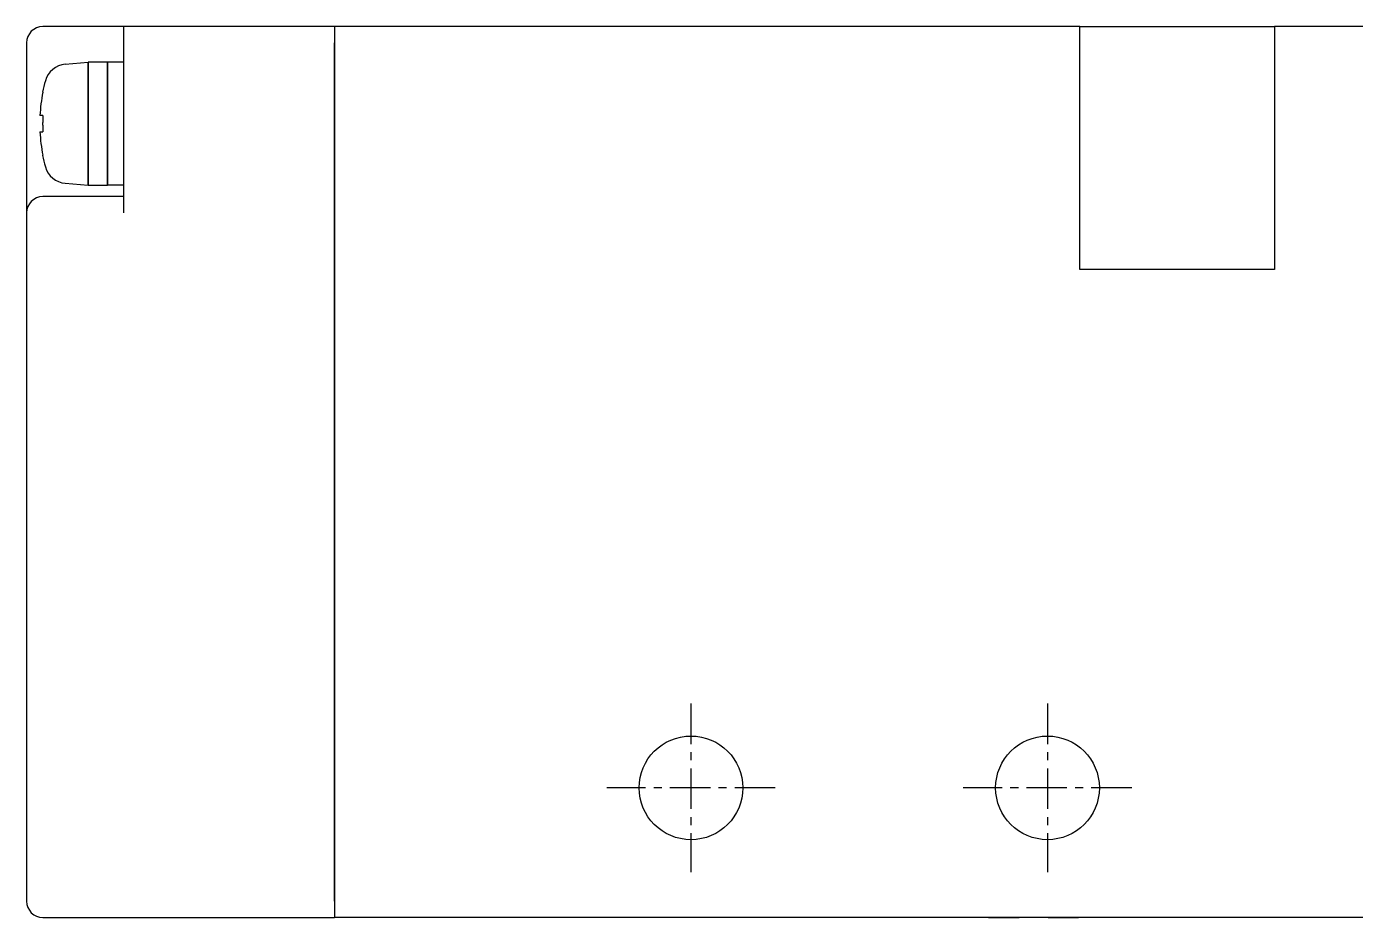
# Model space of a CAD drawing. Extents: x 45 to 224, y 37 to 151.
# Drawn here: x 101.64 to 142.64, y 86.06 to 113.56 of the extents above; entities that cross this region are included whole.
import ezdxf

# ---------------------------------------------------------------- set-up
doc = ezdxf.new("R2010")
doc.units = 0
doc.linetypes.add('CENTER', pattern=[2, 1.25, -0.25, 0.25, -0.25])
doc.layers.get('0').update_dxf_attribs({"linetype": 'CONTINUOUS'})
doc.layers.add('CENTER', color=1, linetype='CENTER')

msp = doc.modelspace()

# ---------------------------------------------------------------- linework, layer by layer
at = {"color": 7, "linetype": 'CONTINUOUS'}
for p, q in [((104.637, 113.561), (102.137, 113.561)), ((104.637, 113.061), (104.637, 113.561)), ((111.137, 113.561), (104.637, 113.561)), ((111.137, 113.561), (111.137, 86.061)), ((134.137, 113.561), (111.137, 113.561)), ((134.137, 113.561), (140.137, 113.561)), ((134.137, 106.061), (134.137, 113.561)), ((136.459, 113.561), (136.887, 113.561)), ((136.527, 113.561), (137.26, 113.561)), ((136.887, 113.561), (137.505, 113.561)), ((137.26, 113.561), (137.417, 113.561)), ((137.417, 113.561), (137.491, 113.561)), ((137.491, 113.561), (137.505, 113.561)), ((144.137, 113.561), (140.137, 113.561)), ((140.137, 113.561), (140.137, 106.061)), ((101.637, 113.061), (101.637, 110.561)), ((104.637, 107.811), (104.637, 113.061)), ((111.137, 86.561), (111.137, 113.061)), ((102.83, 112.399), (103.537, 112.461)), ((104.137, 112.461), (103.537, 112.461)), ((103.537, 112.461), (103.537, 108.661)), ((103.537, 108.664), (103.537, 112.461)), ((104.637, 112.461), (104.137, 112.461)), ((104.137, 112.461), (104.137, 108.664)), ((104.137, 108.661), (104.137, 112.461)), ((102.139, 111.533), (102.133, 111.538)), ((102.139, 110.814), (102.05, 110.814)), ((101.637, 110.561), (101.637, 107.811)), ((102.05, 110.309), (102.139, 110.309)), ((102.133, 109.585), (102.139, 109.59)), ((102.83, 108.723), (103.537, 108.661)), ((103.537, 108.664), (104.137, 108.664)), ((104.637, 108.661), (104.137, 108.661)), ((104.637, 108.311), (102.137, 108.311)), ((101.637, 107.811), (101.637, 86.561)), ((140.137, 106.061), (134.137, 106.061)), ((102.137, 86.061), (111.137, 86.061)), ((144.137, 86.061), (111.137, 86.061)), ((131.314, 86.061), (131.348, 86.061)), ((131.348, 86.061), (131.473, 86.061)), ((131.473, 86.061), (132.258, 86.061)), ((133.16, 86.061), (133.213, 86.061)), ((133.213, 86.061), (133.379, 86.061)), ((133.379, 86.061), (133.782, 86.061)), ((133.782, 86.061), (134.088, 86.061))]:
    msp.add_line(p, q, dxfattribs=at)
msp.add_polyline3d([(102.139, 110.814, 0), (102.139, 110.81, 0), (102.139, 110.806, 0), (102.138, 110.802, 0), (102.138, 110.798, 0), (102.138, 110.794, 0), (102.138, 110.79, 0), (102.138, 110.786, 0), (102.138, 110.782, 0), (102.138, 110.778, 0), (102.137, 110.774, 0), (102.137, 110.77, 0), (102.137, 110.767, 0), (102.137, 110.763, 0), (102.137, 110.759, 0), (102.137, 110.755, 0), (102.137, 110.751, 0), (102.136, 110.747, 0), (102.136, 110.743, 0), (102.136, 110.739, 0), (102.136, 110.735, 0), (102.136, 110.731, 0), (102.136, 110.727, 0), (102.136, 110.723, 0), (102.136, 110.719, 0), (102.135, 110.715, 0), (102.135, 110.711, 0), (102.135, 110.707, 0), (102.135, 110.703, 0), (102.135, 110.699, 0), (102.135, 110.696, 0), (102.135, 110.692, 0), (102.135, 110.688, 0), (102.135, 110.684, 0), (102.135, 110.68, 0), (102.135, 110.676, 0), (102.134, 110.672, 0), (102.134, 110.668, 0), (102.134, 110.664, 0), (102.134, 110.66, 0), (102.134, 110.656, 0), (102.134, 110.652, 0), (102.134, 110.648, 0), (102.134, 110.644, 0), (102.134, 110.64, 0), (102.134, 110.636, 0), (102.134, 110.632, 0), (102.134, 110.628, 0), (102.134, 110.624, 0), (102.134, 110.621, 0), (102.134, 110.617, 0), (102.134, 110.613, 0), (102.134, 110.609, 0), (102.134, 110.605, 0), (102.134, 110.601, 0), (102.133, 110.597, 0), (102.133, 110.593, 0), (102.133, 110.589, 0), (102.133, 110.585, 0), (102.133, 110.581, 0), (102.133, 110.577, 0), (102.133, 110.573, 0), (102.133, 110.569, 0), (102.133, 110.565, 0), (102.133, 110.561, 0), (102.133, 110.557, 0), (102.133, 110.553, 0), (102.133, 110.549, 0), (102.133, 110.546, 0), (102.133, 110.542, 0), (102.133, 110.538, 0), (102.133, 110.534, 0), (102.133, 110.53, 0), (102.133, 110.526, 0), (102.134, 110.522, 0), (102.134, 110.518, 0), (102.134, 110.514, 0), (102.134, 110.51, 0), (102.134, 110.506, 0), (102.134, 110.502, 0), (102.134, 110.498, 0), (102.134, 110.494, 0), (102.134, 110.49, 0), (102.134, 110.486, 0), (102.134, 110.482, 0), (102.134, 110.478, 0), (102.134, 110.474, 0), (102.134, 110.471, 0), (102.134, 110.467, 0), (102.134, 110.463, 0), (102.134, 110.459, 0), (102.134, 110.455, 0), (102.134, 110.451, 0), (102.135, 110.447, 0), (102.135, 110.443, 0), (102.135, 110.439, 0), (102.135, 110.435, 0), (102.135, 110.431, 0), (102.135, 110.427, 0), (102.135, 110.423, 0), (102.135, 110.419, 0), (102.135, 110.415, 0), (102.135, 110.411, 0), (102.135, 110.407, 0), (102.136, 110.403, 0), (102.136, 110.4, 0), (102.136, 110.396, 0), (102.136, 110.392, 0), (102.136, 110.388, 0), (102.136, 110.384, 0), (102.136, 110.38, 0), (102.136, 110.376, 0), (102.137, 110.372, 0), (102.137, 110.368, 0), (102.137, 110.364, 0), (102.137, 110.36, 0), (102.137, 110.356, 0), (102.137, 110.352, 0), (102.137, 110.348, 0), (102.138, 110.344, 0), (102.138, 110.34, 0), (102.138, 110.336, 0), (102.138, 110.332, 0), (102.138, 110.329, 0), (102.138, 110.325, 0), (102.138, 110.321, 0), (102.139, 110.317, 0), (102.139, 110.313, 0), (102.139, 110.309, 0)], dxfattribs=at)
for centre in [(122.137, 90.061), (133.137, 90.061)]:
    msp.add_circle(centre, 1.6, dxfattribs=at)
for centre, radius, start, end in [((102.137, 113.061), 0.5, 90, 180), ((102.891, 111.702), 0.7, 95, 164.6149), ((107.037, 110.561), 4.994, 168.7781, 177.1016), ((107.037, 110.561), 5, 164.6149, 168.738), ((107.037, 110.561), 4.994, 182.8984, 191.2219), ((107.037, 110.561), 5, 191.262, 195.3851), ((102.891, 109.421), 0.7, 195.3851, 265), ((102.137, 107.811), 0.5, 90, 180), ((102.137, 86.561), 0.5, 180, 270)]:
    msp.add_arc(centre, radius, start, end, dxfattribs=at)
at = {"layer": 'CENTER', "color": 1, "linetype": 'CENTER'}
for p, q in [((122.137, 92.661), (122.137, 87.461)), ((133.137, 92.661), (133.137, 87.461)), ((124.737, 90.061), (119.537, 90.061)), ((135.737, 90.061), (130.537, 90.061))]:
    msp.add_line(p, q, dxfattribs=at)

doc.saveas('drawing.dxf')
